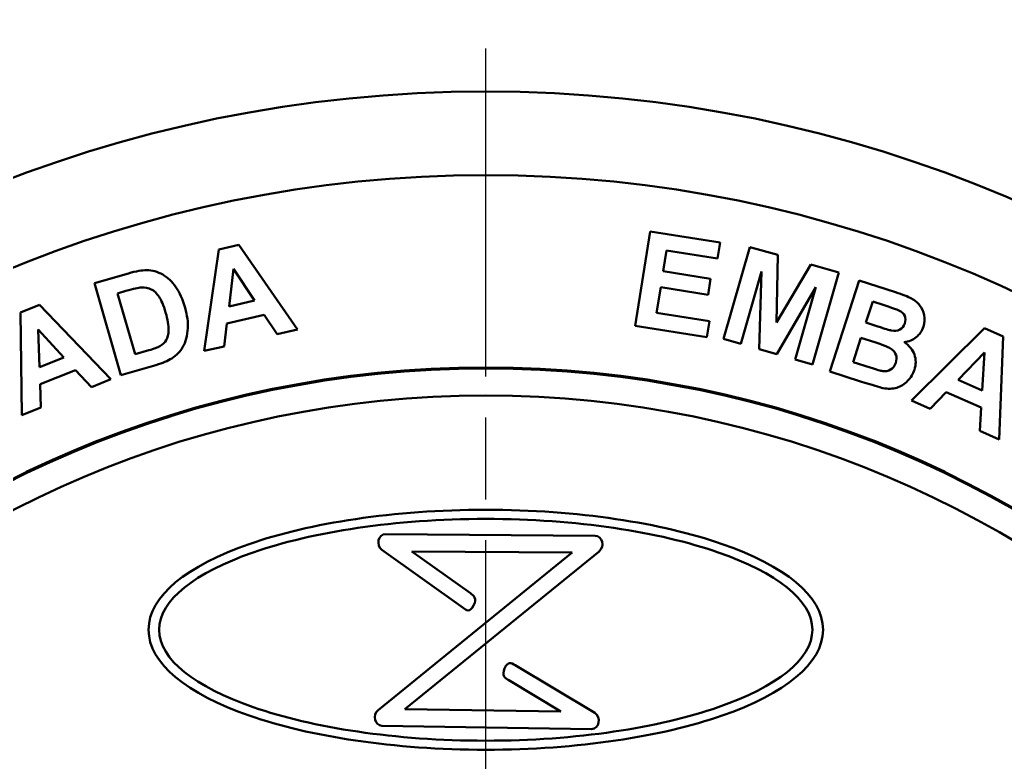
# Model space of a CAD drawing. Extents: x 0 to 822, y 0 to 581.
# Drawn here: x 651.8 to 723.9, y 428.3 to 482.6 of the extents above; entities that cross this region are included whole.
import ezdxf

# ---------------------------------------------------------------- set-up
doc = ezdxf.new("R2010")
doc.units = 0
doc.header["$LTSCALE"] = 2
doc.linetypes.add('AM_ISO08W050', pattern=[18, 12, -1.5, 3, -1.5])
doc.layers.add('AM_0', color=7, linetype='CONTINUOUS', lineweight=50)
doc.layers.add('AM_7', color=4, linetype='AM_ISO08W050', lineweight=25)

msp = doc.modelspace()

# ---------------------------------------------------------------- linework, layer by layer
at = {"layer": 'AM_0'}
for radius in [97.8, 91.675]:
    msp.add_circle((685.884, 379.557), radius, dxfattribs=at)
msp.add_ellipse((685.884, 379.557), major_axis=(75.544, 0), ratio=0.999976, start_param=4.712389, end_param=10.995574, dxfattribs=at)
at = {"layer": 'AM_0', "color": 7}
for points in [[(696.813, 460.207), (696.813, 460.207), (697.908, 467.118), (697.908, 467.118)], [(697.908, 467.118), (697.908, 467.118), (703.032, 466.307), (703.032, 466.307)], [(703.032, 466.307), (703.032, 466.307), (702.846, 465.137), (702.846, 465.137)], [(699.118, 465.727), (699.118, 465.727), (698.875, 464.196), (698.875, 464.196)], [(702.846, 465.137), (702.846, 465.137), (699.118, 465.727), (699.118, 465.727)], [(703.296, 459.247), (703.296, 459.247), (705.225, 465.974), (705.225, 465.974)], [(705.225, 465.974), (705.225, 465.974), (707.258, 465.391), (707.258, 465.391)], [(707.258, 465.391), (707.258, 465.391), (707.162, 460.452), (707.162, 460.452)], [(707.162, 460.452), (707.162, 460.452), (709.684, 464.695), (709.684, 464.695)], [(709.684, 464.695), (709.684, 464.695), (711.722, 464.111), (711.722, 464.111)], [(657.246, 463.329), (657.246, 463.329), (659.728, 464.041), (659.728, 464.041)], [(659.728, 464.041), (660.287, 464.202), (660.725, 464.281), (661.044, 464.28)], [(661.044, 464.28), (661.472, 464.277), (661.87, 464.167), (662.236, 463.95)], [(698.875, 464.196), (698.875, 464.196), (702.345, 463.646), (702.345, 463.646)], [(706.075, 464.181), (706.075, 464.181), (704.557, 458.886), (704.557, 458.886)], [(705.888, 458.504), (705.888, 458.504), (706.075, 464.181), (706.075, 464.181)], [(711.722, 464.111), (711.722, 464.111), (709.793, 457.384), (709.793, 457.384)], [(659.175, 456.603), (659.175, 456.603), (657.246, 463.329), (657.246, 463.329)], [(662.236, 463.95), (662.603, 463.735), (662.921, 463.433), (663.191, 463.046)], [(702.345, 463.646), (702.345, 463.646), (702.16, 462.482), (702.16, 462.482)], [(711.063, 456.871), (711.063, 456.871), (713.226, 463.526), (713.226, 463.526)], [(713.226, 463.526), (713.226, 463.526), (715.886, 462.662), (715.886, 462.662)], [(659.539, 462.755), (659.539, 462.755), (658.93, 462.58), (658.93, 462.58)], [(658.93, 462.58), (658.93, 462.58), (660.207, 458.126), (660.207, 458.126)], [(660.673, 463.011), (660.471, 463), (660.094, 462.914), (659.539, 462.755)], [(661.393, 462.875), (661.182, 462.984), (660.942, 463.028), (660.673, 463.011)], [(661.965, 462.334), (661.793, 462.586), (661.602, 462.767), (661.393, 462.875)], [(663.191, 463.046), (663.461, 462.657), (663.686, 462.149), (663.867, 461.518)], [(698.691, 463.032), (698.691, 463.032), (698.393, 461.151), (698.393, 461.151)], [(702.16, 462.482), (702.16, 462.482), (698.691, 463.032), (698.691, 463.032)], [(710.051, 463.041), (710.051, 463.041), (707.196, 458.129), (707.196, 458.129)], [(708.532, 457.746), (708.532, 457.746), (710.051, 463.041), (710.051, 463.041)], [(715.886, 462.662), (716.413, 462.491), (716.8, 462.341), (717.044, 462.212)], [(662.446, 461.177), (662.297, 461.697), (662.136, 462.081), (661.965, 462.334)], [(714.211, 461.981), (714.211, 461.981), (713.711, 460.443), (713.711, 460.443)], [(714.982, 461.731), (714.982, 461.731), (714.211, 461.981), (714.211, 461.981)], [(717.044, 462.212), (717.289, 462.085), (717.49, 461.918), (717.649, 461.712)], [(651.829, 461.18), (651.829, 461.18), (653.215, 461.739), (653.215, 461.739)], [(651.924, 453.67), (651.924, 453.67), (651.829, 461.18), (651.829, 461.18)], [(653.215, 461.739), (653.215, 461.739), (658.435, 456.301), (658.435, 456.301)], [(662.662, 459.904), (662.666, 460.231), (662.595, 460.656), (662.446, 461.177)], [(663.867, 461.518), (664.026, 460.965), (664.094, 460.468), (664.071, 460.027)], [(698.393, 461.151), (698.393, 461.151), (702.254, 460.539), (702.254, 460.539)], [(716.123, 461.334), (715.995, 461.393), (715.615, 461.525), (714.982, 461.731)], [(716.554, 460.937), (716.481, 461.103), (716.338, 461.235), (716.123, 461.334)], [(717.649, 461.712), (717.808, 461.506), (717.917, 461.267), (717.978, 460.99)], [(702.254, 460.539), (702.254, 460.539), (702.069, 459.374), (702.069, 459.374)], [(713.711, 460.443), (713.711, 460.443), (714.591, 460.157), (714.591, 460.157)], [(716.194, 459.924), (716.369, 460.013), (716.49, 460.165), (716.56, 460.38)], [(716.56, 460.38), (716.627, 460.587), (716.626, 460.772), (716.554, 460.937)], [(717.978, 460.99), (718.04, 460.715), (718.023, 460.433), (717.93, 460.146)], [(654.985, 457.893), (654.985, 457.893), (653.118, 459.94), (653.118, 459.94)], [(653.118, 459.94), (653.118, 459.94), (653.215, 457.178), (653.215, 457.178)], [(662.493, 459.152), (662.601, 459.326), (662.656, 459.577), (662.662, 459.904)], [(664.071, 460.027), (664.043, 459.49), (663.917, 459.025), (663.691, 458.633)], [(702.069, 459.374), (702.069, 459.374), (696.813, 460.207), (696.813, 460.207)], [(714.591, 460.157), (715.115, 459.987), (715.443, 459.889), (715.575, 459.863)], [(715.575, 459.863), (715.813, 459.815), (716.02, 459.835), (716.194, 459.924)], [(717.052, 454.746), (717.052, 454.746), (722.388, 460.03), (722.388, 460.03)], [(717.93, 460.146), (717.829, 459.835), (717.652, 459.575), (717.4, 459.369)], [(722.388, 460.03), (722.388, 460.03), (723.753, 459.422), (723.753, 459.422)], [(662.024, 458.717), (662.228, 458.834), (662.385, 458.979), (662.493, 459.152)], [(704.557, 458.886), (704.557, 458.886), (703.296, 459.247), (703.296, 459.247)], [(713.351, 459.335), (713.351, 459.335), (712.773, 457.556), (712.773, 457.556)], [(714.436, 458.983), (714.436, 458.983), (713.351, 459.335), (713.351, 459.335)], [(715.597, 458.501), (715.434, 458.623), (715.046, 458.784), (714.436, 458.983)], [(717.4, 459.369), (717.146, 459.164), (716.855, 459.043), (716.526, 459.006)], [(716.526, 459.006), (716.892, 458.756), (717.14, 458.453), (717.265, 458.099)], [(723.753, 459.422), (723.753, 459.422), (723.467, 451.889), (723.467, 451.889)], [(660.207, 458.126), (660.207, 458.126), (661.221, 458.417), (661.221, 458.417)], [(661.221, 458.417), (661.6, 458.525), (661.868, 458.624), (662.024, 458.717)], [(663.691, 458.633), (663.522, 458.336), (663.255, 458.066), (662.891, 457.823)], [(707.196, 458.129), (707.196, 458.129), (705.888, 458.504), (705.888, 458.504)], [(715.917, 458.059), (715.865, 458.23), (715.759, 458.378), (715.597, 458.501)], [(722.391, 458.242), (722.391, 458.242), (720.472, 456.253), (720.472, 456.253)], [(722.216, 455.477), (722.216, 455.477), (722.391, 458.242), (722.391, 458.242)], [(653.215, 457.178), (653.215, 457.178), (654.985, 457.893), (654.985, 457.893)], [(662.891, 457.823), (662.619, 457.641), (662.232, 457.479), (661.729, 457.335)], [(709.793, 457.384), (709.793, 457.384), (708.532, 457.746), (708.532, 457.746)], [(712.773, 457.556), (712.773, 457.556), (714.016, 457.152), (714.016, 457.152)], [(715.525, 456.999), (715.696, 457.099), (715.821, 457.268), (715.898, 457.503)], [(715.898, 457.503), (715.963, 457.703), (715.968, 457.888), (715.917, 458.059)], [(717.265, 458.099), (717.391, 457.743), (717.39, 457.373), (717.265, 456.989)], [(655.846, 456.971), (655.846, 456.971), (653.253, 455.923), (653.253, 455.923)], [(657.009, 455.725), (657.009, 455.725), (655.846, 456.971), (655.846, 456.971)], [(661.729, 457.335), (661.729, 457.335), (659.175, 456.603), (659.175, 456.603)], [(713.329, 456.135), (713.329, 456.135), (711.063, 456.871), (711.063, 456.871)], [(714.016, 457.152), (714.501, 456.995), (714.811, 456.907), (714.951, 456.893)], [(714.951, 456.893), (715.162, 456.863), (715.354, 456.9), (715.525, 456.999)], [(717.265, 456.989), (717.167, 456.687), (717.002, 456.415), (716.768, 456.174)], [(658.435, 456.301), (658.435, 456.301), (657.009, 455.725), (657.009, 455.725)], [(714.964, 455.653), (714.734, 455.703), (714.188, 455.863), (713.329, 456.135)], [(720.472, 456.253), (720.472, 456.253), (722.216, 455.477), (722.216, 455.477)], [(653.253, 455.923), (653.253, 455.923), (653.313, 454.232), (653.313, 454.232)], [(719.595, 455.354), (719.595, 455.354), (718.421, 454.136), (718.421, 454.136)], [(722.151, 454.217), (722.151, 454.217), (719.595, 455.354), (719.595, 455.354)], [(718.421, 454.136), (718.421, 454.136), (717.052, 454.746), (717.052, 454.746)], [(653.313, 454.232), (653.313, 454.232), (651.924, 453.67), (651.924, 453.67)], [(722.062, 452.515), (722.062, 452.515), (722.151, 454.217), (722.151, 454.217)], [(723.467, 451.889), (723.467, 451.889), (722.062, 452.515), (722.062, 452.515)], [(668.569, 444.233), (673.014, 445.779), (679.142, 446.737), (685.884, 446.737)], [(685.884, 446.737), (692.627, 446.737), (698.755, 445.779), (703.2, 444.233)], [(685.884, 446.073), (679.242, 446.073), (673.219, 445.134), (668.861, 443.618)], [(702.908, 443.618), (698.55, 445.134), (692.526, 446.073), (685.884, 446.073)], [(678.28, 443.802), (677.819, 444.13), (678.006, 444.965), (678.549, 444.961)], [(678.549, 444.961), (678.549, 444.961), (693.892, 444.838), (693.892, 444.838)], [(693.892, 444.838), (694.417, 444.834), (694.612, 444.045), (694.184, 443.698)], [(684.22, 439.562), (684.22, 439.562), (678.28, 443.802), (678.28, 443.802)], [(677.995, 432.073), (677.995, 432.073), (692.208, 443.604), (692.208, 443.604)], [(694.184, 443.698), (694.184, 443.698), (679.954, 432.153), (679.954, 432.153)], [(692.208, 443.604), (692.208, 443.604), (680.46, 443.698), (680.46, 443.698)], [(680.46, 443.698), (680.46, 443.698), (684.755, 440.633), (684.755, 440.633)], [(684.755, 440.633), (685.008, 440.452), (685.261, 440.272), (684.994, 439.736)], [(684.994, 439.736), (684.727, 439.2), (684.474, 439.381), (684.22, 439.562)], [(687.561, 434.258), (687.295, 434.418), (687.028, 434.578), (687.26, 435.133)], [(687.26, 435.133), (687.493, 435.688), (687.76, 435.528), (688.026, 435.368)], [(688.026, 435.368), (688.026, 435.368), (693.864, 431.866), (693.864, 431.866)], [(691.374, 431.97), (691.374, 431.97), (687.561, 434.258), (687.561, 434.258)], [(678.282, 430.933), (677.759, 430.942), (677.568, 431.726), (677.995, 432.073)], [(679.954, 432.153), (679.954, 432.153), (691.374, 431.97), (691.374, 431.97)], [(693.864, 431.866), (694.362, 431.567), (694.186, 430.678), (693.625, 430.687)], [(693.625, 430.687), (693.625, 430.687), (678.282, 430.933), (678.282, 430.933)]]:
    msp.add_open_spline(points, degree=3, dxfattribs=at)
at = {"layer": 'AM_0'}
for points in [[(665.261, 458.363), (665.261, 458.363), (666.343, 465.795), (666.343, 465.795)], [(666.343, 465.795), (666.343, 465.795), (667.799, 466.131), (667.799, 466.131)], [(667.799, 466.131), (667.799, 466.131), (672.104, 459.943), (672.104, 459.943)], [(667.422, 464.368), (667.422, 464.368), (667.085, 461.625), (667.085, 461.625)], [(668.946, 462.055), (668.946, 462.055), (667.422, 464.368), (667.422, 464.368)], [(667.085, 461.625), (667.085, 461.625), (668.946, 462.055), (668.946, 462.055)], [(666.926, 460.38), (666.926, 460.38), (666.722, 458.7), (666.722, 458.7)], [(669.652, 461.009), (669.652, 461.009), (666.926, 460.38), (666.926, 460.38)], [(670.605, 459.597), (670.605, 459.597), (669.652, 461.009), (669.652, 461.009)], [(672.104, 459.943), (672.104, 459.943), (670.605, 459.597), (670.605, 459.597)], [(666.722, 458.7), (666.722, 458.7), (665.261, 458.363), (665.261, 458.363)]]:
    msp.add_open_spline(points, degree=3, dxfattribs=at)
at = {"layer": 'AM_0', "color": 7, "lineweight": 70}
msp.add_open_spline([(685.884, 457.109), (728.709, 457.109), (763.438, 422.381), (763.438, 379.557), (763.438, 379.557), (763.438, 336.734), (728.709, 302.005), (685.884, 302.005), (685.884, 302.005), (643.06, 302.005), (608.331, 336.734), (608.331, 379.557), (608.331, 379.557), (608.331, 422.381), (643.06, 457.109), (685.884, 457.109)], degree=3, knots=[0, 0, 0, 0, 0.25, 0.25, 0.25, 0.25, 0.5, 0.5, 0.5, 0.5, 0.75, 0.75, 0.75, 0.75, 1, 1, 1, 1], dxfattribs=at)
at = {"layer": 'AM_0', "color": 7}
for points, knots in [([(716.768, 456.174), (716.534, 455.935), (716.267, 455.768), (715.969, 455.676), (715.969, 455.676), (715.67, 455.585), (715.335, 455.577), (714.964, 455.653)], [0.6666667, 0.6666667, 0.6666667, 0.6666667, 0.7333333, 0.7333333, 0.7333333, 0.7333333, 0.8, 0.8, 0.8, 0.8]), ([(668.569, 431.68), (664.016, 433.263), (661.194, 435.482), (661.194, 437.957), (661.194, 437.957), (661.194, 440.432), (664.016, 442.651), (668.569, 444.233)], [0.625, 0.625, 0.625, 0.625, 0.75, 0.75, 0.75, 0.75, 0.875, 0.875, 0.875, 0.875]), ([(703.2, 444.233), (707.753, 442.651), (710.575, 440.432), (710.575, 437.957), (710.575, 437.957), (710.575, 435.482), (707.753, 433.263), (703.2, 431.68)], [0.125, 0.125, 0.125, 0.125, 0.25, 0.25, 0.25, 0.25, 0.375, 0.375, 0.375, 0.375]), ([(668.861, 443.618), (664.609, 442.14), (661.973, 440.135), (661.973, 437.957), (661.973, 437.957), (661.973, 435.779), (664.609, 433.773), (668.861, 432.295)], [0.125, 0.125, 0.125, 0.125, 0.25, 0.25, 0.25, 0.25, 0.375, 0.375, 0.375, 0.375]), ([(702.908, 432.295), (707.16, 433.773), (709.796, 435.779), (709.796, 437.957), (709.796, 437.957), (709.796, 440.135), (707.16, 442.14), (702.908, 443.618)], [0.625, 0.625, 0.625, 0.625, 0.75, 0.75, 0.75, 0.75, 0.875, 0.875, 0.875, 0.875]), ([(668.861, 432.295), (673.219, 430.78), (679.242, 429.84), (685.884, 429.84), (685.884, 429.84), (692.527, 429.84), (698.55, 430.78), (702.908, 432.295)], [0.375, 0.375, 0.375, 0.375, 0.5, 0.5, 0.5, 0.5, 0.625, 0.625, 0.625, 0.625]), ([(703.2, 431.68), (698.755, 430.134), (692.627, 429.176), (685.884, 429.176), (685.884, 429.176), (679.142, 429.176), (673.014, 430.134), (668.569, 431.68)], [0.375, 0.375, 0.375, 0.375, 0.5, 0.5, 0.5, 0.5, 0.625, 0.625, 0.625, 0.625])]:
    msp.add_open_spline(points, degree=3, knots=knots, dxfattribs=at)
at = {"layer": 'AM_7'}
msp.add_line((685.884, 276.504), (685.884, 482.611), dxfattribs=at)

doc.saveas('drawing.dxf')
